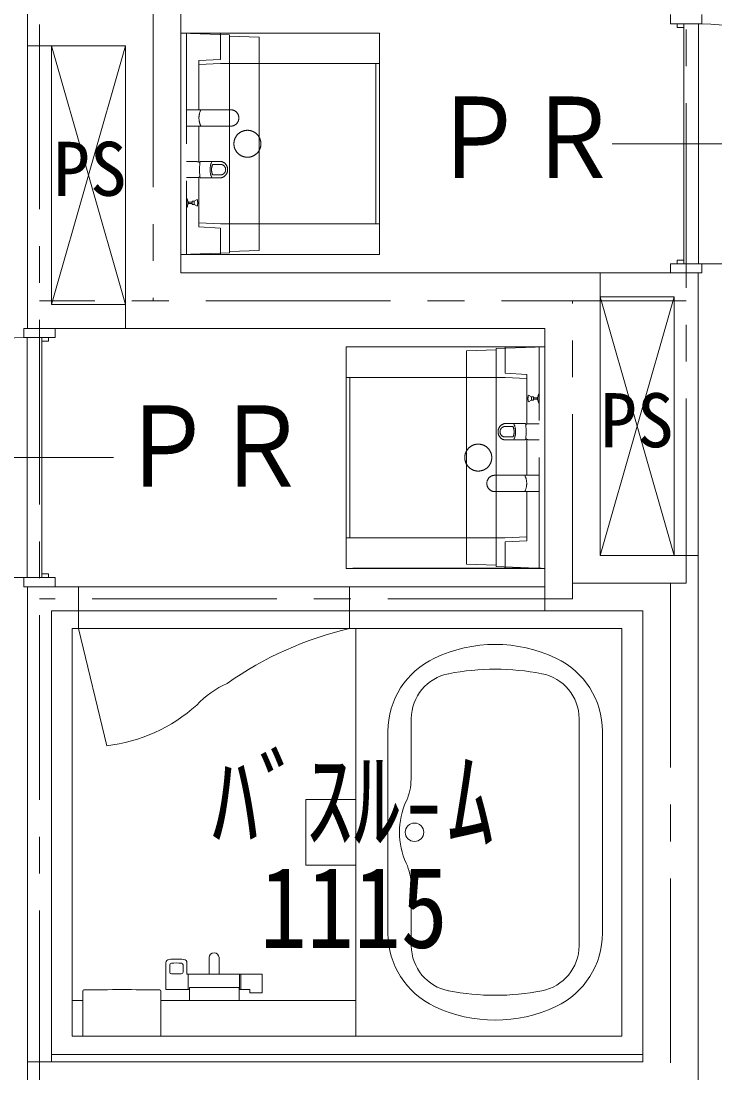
# Model space of a CAD drawing. Units: millimetres at full size; details may follow other scales. Extents: x -443943 to 462275, y -43546 to 79452.
# Drawn here: x -14769 to -12891, y -2591 to 259 of the extents above; entities that cross this region are included whole.
import ezdxf
from ezdxf.enums import TextEntityAlignment as Align

# ---------------------------------------------------------------- set-up
doc = ezdxf.new("R2010")
doc.units = ezdxf.units.MM
doc.header["$LTSCALE"] = 100
doc.linetypes.add('CHAIN1', pattern=[8, 5, -1, 1, -1])
doc.linetypes.add('DASHED3', pattern=[4, 3, -1])
doc.layers.add('0-0_仕上', color=4, linetype='Continuous', lineweight=9)
doc.layers.add('8-8_強調', color=4, linetype='DASHED3', lineweight=9)
doc.styles.add('ＭＳ ゴシック', font='')
doc.styles.get('ＭＳ ゴシック').set_extended_font_data('MS Gothic')

# ---------------------------------------------------------------- blocks, each defined once
blk = doc.blocks.new('洗面化粧台600')
at = {"layer": '8-8_強調', "linetype": 'Continuous'}
for p, q in [((-464, 164.9), (-464, -266.1)), ((-29.6, 154.9), (-464, 154.9)), ((-29.6, 164.9), (-29.6, -266.1)), ((53.2, 164.9), (53.2, -373.1)), ((44.7, -241.1), (41.9, -161.1)), ((-542.2, -241.1), (-546.8, -373.1)), ((48.5, -241.1), (-542.2, -241.1)), ((53.2, -373.1), (48.5, -241.1)), ((53.2, -373.1), (-546.8, -373.1))]:
    blk.add_line(p, q, dxfattribs=at)
at = {"layer": '8-8_強調'}
for p, q in [((-198.9, -239.1), (-198.8, -358.1)), ((-154.8, -239.2), (-154.8, -358.1)), ((-475.1, -266.1), (-546.8, -266.1)), ((-475.1, -266.1), (-472.2, -324.6)), ((-464, -266.1), (-461.2, -324.6)), ((-338.9, -320.2), (-339.1, -263.8)), ((-330.9, -287), (-330.9, -263.4)), ((-302.8, -287), (-302.8, -263.4)), ((-294.8, -320.2), (-294.6, -263.8)), ((-29.6, -266.1), (-32.4, -324.6)), ((-18.6, -266.1), (-21.4, -324.6)), ((-18.6, -266.1), (53.2, -266.1)), ((-337.8, -324.6), (-472.2, -324.6)), ((-411.7, -337.1), (-415.9, -328.9)), ((-411.7, -337.1), (-411.7, -342.6)), ((-402.2, -337.1), (-411.7, -337.1)), ((-402.2, -337.1), (-398, -328.9)), ((-402.2, -337.1), (-402.2, -342.6)), ((-338.4, -330.5), (-338.4, -358.1)), ((-337.9, -324.9), (-335.6, -321.8)), ((-295.8, -324.8), (-298.2, -321.8)), ((-198.8, -324.6), (-295.8, -324.6)), ((-295.2, -358.1), (-295.2, -330.5)), ((-21.4, -324.6), (-154.8, -324.6)), ((52.8, -358.1), (-546.8, -358.1)), ((-419.9, -357.4), (-419.9, -358.1)), ((-411.7, -342.6), (-402.2, -342.6)), ((-403.8, -354.4), (-410.1, -354.4)), ((-408.9, -352.6), (-409.4, -353.1)), ((-409.4, -354.4), (-409.4, -353.1)), ((-408.9, -342.6), (-408.9, -352.6)), ((-404.9, -352.6), (-408.9, -352.6)), ((-404.9, -342.6), (-404.9, -352.6)), ((-404.9, -352.6), (-404.4, -353.1)), ((-404.4, -354.4), (-404.4, -353.1)), ((-393.9, -357.4), (-393.9, -358.1))]:
    blk.add_line(p, q, dxfattribs=at)
at = {"layer": '8-8_強調', "linetype": 'Continuous'}
for points in [[(53.2, 164.9), (-546.8, 164.9), (-546.8, -373.1)], [(-538.4, -241.1), (-535.6, -161.1), (41.9, -161.1)]]:
    blk.add_lwpolyline(points, dxfattribs=at)
at = {"layer": '8-8_強調'}
for points in [[(-335.6, -321.8), (-335.9, -321.7), (-336.1, -321.7), (-336.3, -321.6), (-336.5, -321.5), (-336.7, -321.5), (-336.9, -321.4), (-337.1, -321.4), (-337.3, -321.3), (-337.5, -321.2), (-337.6, -321.2), (-337.8, -321.1), (-337.9, -321.1), (-338.1, -321), (-338.2, -320.9), (-338.3, -320.9), (-338.4, -320.8), (-338.5, -320.7), (-338.6, -320.7), (-338.7, -320.6), (-338.7, -320.5), (-338.8, -320.4), (-338.8, -320.4), (-338.8, -320.3), (-338.8, -320.2), (-338.9, -320.2)], [(-298.2, -321.8), (-298, -321.7), (-297.8, -321.7), (-297.5, -321.6), (-297.3, -321.6), (-297.1, -321.5), (-296.9, -321.5), (-296.7, -321.4), (-296.5, -321.4), (-296.3, -321.3), (-296.2, -321.2), (-296, -321.2), (-295.9, -321.1), (-295.7, -321), (-295.6, -321), (-295.5, -320.9), (-295.4, -320.8), (-295.3, -320.8), (-295.2, -320.7), (-295.1, -320.6), (-295, -320.6), (-295, -320.5), (-294.9, -320.4), (-294.9, -320.4), (-294.9, -320.3), (-294.8, -320.2), (-294.8, -320.2)]]:
    blk.add_lwpolyline(points, dxfattribs=at)
blk.add_circle((-246.8, -193.1), 36.5, dxfattribs=at)
for centre, radius, start, end in [((-177.4, -237.9), 21.5, 88.5031, 169.1032), ((-176.3, -237.9), 21.5, 10.9061, 91.4969), ((-316.8, -269.4), 22.9, 14.1717, 165.8282), ((-316.8, -266.3), 14.4, 11.8195, 168.1805), ((-177.4, -237.9), 21.5, 169.1032, 183.2585), ((-176.3, -237.9), 21.5, 356.4748, 10.9061), ((-316.8, -246.4), 47.9, 244.3498, 295.6502), ((-316.8, -258.2), 32, 244.0097, 295.9903), ((-406.9, -359.6), 32, 90, 106.2441), ((-406.9, -359.6), 32, 73.7559, 90), ((-309.1, -330.5), 29.3, 168.9448, 180.1391), ((-316.8, -126.1), 196.5, 264.4952, 275.4107), ((-324.2, -330.4), 29, 359.8356, 11.1422), ((-176.8, -275.8), 48.4, 244.54, 295.4603), ((-406.9, -382.2), 28, 96.4594, 117.664), ((-406.9, -382.2), 28, 62.336, 83.5406)]:
    blk.add_arc(centre, radius, start, end, dxfattribs=at)

msp = doc.modelspace()

# ---------------------------------------------------------------- linework, layer by layer
at = {"layer": '0-0_仕上', "color": 3, "lineweight": 20}
for p, q in [((-14751.2, 1691.1), (-14751.2, 191.1)), ((-14336.2, 341.1), (-14336.2, -423.9)), ((-14751.2, 191.1), (-14486.2, 191.1)), ((-14486.2, 191.1), (-14486.2, -573.9)), ((-14336.2, -423.9), (-13201.2, -423.9)), ((-13201.2, -1188.9), (-13201.2, -423.9)), ((-13351.2, -573.9), (-14486.2, -573.9)), ((-13351.2, -573.9), (-13351.2, -1338.9)), ((-13201.2, -1188.9), (-12936.2, -1188.9)), ((-12936.2, -2745.9), (-12936.2, -1188.9)), ((-13351.2, -1338.9), (-13086.2, -1338.9)), ((-13086.2, -1338.9), (-13086.2, -2560.9)), ((-13086.2, -2560.9), (-14751.2, -2560.9))]:
    msp.add_line(p, q, dxfattribs=at)
at = {"layer": '0-0_仕上', "linetype": 'CHAIN1'}
for p, q in [((-14411.2, 308.6), (-14411.2, -498.9)), ((-14718.7, -2650.9), (-14718.7, 266.1)), ((-12968.7, -498.9), (-14718.7, -498.9)), ((-13276.2, -1306.4), (-13276.2, -498.9)), ((-13011.2, -1263.9), (-13011.2, -2650.9)), ((-13276.2, -1306.4), (-14718.7, -1306.4))]:
    msp.add_line(p, q, dxfattribs=at)
at = {"layer": '0-0_仕上', "color": 7, "lineweight": 15}
for p, q in [((-13011.2, 251.1), (-13011.2, 276.1)), ((-12926.2, 276.1), (-12926.2, 251.1)), ((-12926.2, 251.1), (-13011.2, 251.1)), ((-12993.2, 241.1), (-12993.2, 251.1)), ((-12975.2, 241.1), (-12993.2, 241.1)), ((-12975.2, 251.1), (-12975.2, 241.1)), ((-13816.3, 226.1), (-14326.3, 226.1)), ((-14751.2, 191.1), (-14751.2, -573.9)), ((-14686.2, 191.1), (-14686.2, -508.9)), ((-13011.2, -398.9), (-13011.2, -423.9)), ((-12926.2, -398.9), (-13011.2, -398.9)), ((-12993.2, -388.9), (-12975.2, -388.9)), ((-12993.2, -398.9), (-12993.2, -388.9)), ((-12975.2, -388.9), (-12975.2, -398.9)), ((-12926.2, -423.9), (-12926.2, -398.9)), ((-13201.2, -423.9), (-12926.2, -423.9)), ((-12936.2, -423.9), (-12936.2, -1188.9)), ((-14486.2, -508.9), (-14686.2, -508.9)), ((-14761.2, -573.9), (-14761.2, -598.9)), ((-14486.2, -573.9), (-14761.2, -573.9)), ((-14676.2, -598.9), (-14676.2, -573.9)), ((-14761.2, -598.9), (-14676.2, -598.9)), ((-14712.2, -598.9), (-14712.2, -608.9)), ((-14712.2, -608.9), (-14694.2, -608.9)), ((-14694.2, -608.9), (-14694.2, -598.9)), ((-13871, -1223.9), (-13361, -1223.9)), ((-14761.2, -1248.9), (-14676.2, -1248.9)), ((-14761.2, -1273.9), (-14761.2, -1248.9)), ((-14712.2, -1238.9), (-14694.2, -1238.9)), ((-14712.2, -1248.9), (-14712.2, -1238.9)), ((-14694.2, -1238.9), (-14694.2, -1248.9)), ((-14676.2, -1248.9), (-14676.2, -1273.9)), ((-13351.2, -1273.9), (-14761.2, -1273.9)), ((-14751.2, -1273.9), (-14751.2, -2770.9)), ((-14686.2, -1338.9), (-13351.2, -1338.9)), ((-14686.2, -2560.9), (-14686.2, -1338.9))]:
    msp.add_line(p, q, dxfattribs=at)
at = {"layer": '0-0_仕上'}
for p, q in [((-12975.2, -398.9), (-12975.2, 251.1)), ((-12935.2, 251.1), (-12935.2, -398.9)), ((-14486.2, -508.9), (-14686.2, 191.1)), ((-14486.2, 191.1), (-14686.2, -508.9)), ((-13169.1, -73.9), (-12713.7, -73.9)), ((-12935.2, -398.9), (-12285.2, -398.9)), ((-13001.2, -1188.9), (-13201.2, -488.9)), ((-13001.2, -488.9), (-13201.2, -1188.9)), ((-14752.2, -598.9), (-14752.2, -1248.9)), ((-14712.2, -1248.9), (-14712.2, -598.9)), ((-14518.2, -923.9), (-14973.7, -923.9)), ((-14752.2, -1248.9), (-15402.2, -1248.9)), ((-14612.9, -1386.9), (-14612.9, -1273.9)), ((-13879.4, -1386.9), (-13879.4, -1273.9)), ((-14630.2, -1386.9), (-14630.2, -2490.9)), ((-13142.2, -1386.9), (-14630.2, -1386.9)), ((-14536.8, -1704.8), (-14612.9, -1386.9)), ((-13862.2, -2490.9), (-13862.2, -1386.9)), ((-13142.2, -2490.9), (-13142.2, -1386.9)), ((-13712.4, -1631.1), (-13713.1, -1795.4)), ((-13258.3, -1631.1), (-13258.3, -2246.7)), ((-13775.9, -2212.5), (-13775.9, -1665.4)), ((-13194.8, -2212.5), (-13194.8, -1665.4)), ((-13997.5, -1849.7), (-13997.5, -2028.2)), ((-13862.2, -1849.7), (-13997.5, -1849.7)), ((-13997.5, -2028.2), (-13862.2, -2028.2)), ((-13712.4, -2246.7), (-13713.1, -2082.5)), ((-14259.6, -2323.1), (-14259.6, -2278.5)), ((-14232.7, -2278.5), (-14232.7, -2323.1)), ((-14376.7, -2364.7), (-14376.7, -2292.9)), ((-14366.2, -2298.2), (-14366.2, -2317.9)), ((-14330.2, -2317.9), (-14330.2, -2298.3)), ((-14319.6, -2292.9), (-14319.6, -2323.1)), ((-14361.4, -2322.7), (-14335, -2322.7)), ((-14319.6, -2323.1), (-14116.1, -2323.1)), ((-14316.7, -2364.5), (-14316.7, -2323.1)), ((-14177.5, -2364.7), (-14177.5, -2323.2)), ((-14173.7, -2323.1), (-14173.7, -2364.7)), ((-14116.1, -2323.1), (-14116.1, -2374.1)), ((-14312.4, -2364.7), (-14376.7, -2364.7)), ((-14312.4, -2359.2), (-14312.4, -2394.9)), ((-14178.5, -2359.2), (-14312.4, -2359.2)), ((-14178.5, -2359.2), (-14178.5, -2394.9)), ((-14149.7, -2364.7), (-14178.5, -2364.7)), ((-14149.7, -2374.1), (-14149.7, -2364.7)), ((-14601.4, -2369), (-14601.2, -2490.9)), ((-14390.1, -2369), (-14390.3, -2490.9)), ((-14116.1, -2374.1), (-14149.7, -2374.1)), ((-14630.2, -2394.9), (-14601.3, -2394.9)), ((-13862.2, -2394.9), (-14390.2, -2394.9)), ((-14630.2, -2490.9), (-13142.2, -2490.9)), ((-14686.2, -2540.9), (-13086.2, -2540.9))]:
    msp.add_line(p, q, dxfattribs=at)
at = {"layer": '0-0_仕上', "linetype": 'CHAIN1'}
msp.add_lwpolyline([(-13276.2, -1263.9), (-12968.7, -1263.9), (-12968.7, 1573.6)], dxfattribs=at)
at = {"layer": '0-0_仕上', "color": 7, "lineweight": 15}
msp.add_lwpolyline([(-13201.2, -488.9), (-13001.2, -488.9), (-13001.2, -1188.9)], dxfattribs=at)
at = {"layer": '0-0_仕上'}
msp.add_circle((-13703.8, -1938.9), 25, dxfattribs=at)
for centre, radius, start, end in [((-12935.2, -398.9), 650, 0, 90), ((-14752.2, -1248.9), 650, 90, 180), ((-13666, -2305.5), 943, 103.0791, 125.2825), ((-13485.4, -1814.1), 384, 64.6848, 115.3152), ((-13555.1, -1666.6), 220.8, 115.3152, 179.6734), ((-13415.6, -1666.6), 220.8, 0.3266, 64.6848), ((-13587.6, -1631.9), 124.8, 100.9604, 179.6321), ((-13485.4, -2159.7), 662.4, 79.0396, 100.9604), ((-13383.1, -1631.9), 124.8, 0.3679, 79.0396), ((-14115.3, -1756), 240.1, 113.4183, 137.8202), ((-14591.1, -1259.9), 448.2, 276.9596, 311.6556), ((-13857.1, -1795), 144, 335.3811, 359.8284), ((-13543, -1938.9), 201.6, 155.3811, 204.6189), ((-13857.1, -2082.9), 144, 0.1716, 24.6189), ((-13555.1, -2211.3), 220.8, 180.3266, 244.6848), ((-13415.6, -2211.3), 220.8, 295.3152, 359.6734), ((-13587.6, -2245.9), 124.8, 180.3679, 259.0396), ((-13383.1, -2245.9), 124.8, 280.9604, 359.6321), ((-14246.2, -2278.5), 13.4, 0, 180), ((-14367.1, -2292.9), 9.6, 95.2596, 180), ((-14348.2, -2498.4), 216, 84.7183, 95.2596), ((-14361.4, -2298.2), 4.8, 93.8952, 180), ((-14348.4, -2488.8), 195.8, 85.9711, 93.8952), ((-14335, -2298.3), 4.8, 0, 85.9711), ((-14329.2, -2292.9), 9.6, 0, 84.7183), ((-14361.4, -2317.9), 4.8, 180, 270), ((-14335, -2317.9), 4.8, 270, 0), ((-14598.5, -2369), 2.88, 91.0139, 179.7796), ((-14495.8, -8173.7), 5808.5, 88.98609, 91.01391), ((-14393, -2369), 2.88, 0.2204, 88.9861), ((-13485.4, -1718.1), 662.4, 259.0396, 280.9604), ((-13485.4, -2063.7), 384, 244.6848, 295.3152)]:
    msp.add_arc(centre, radius, start, end, dxfattribs=at)

# ---------------------------------------------------------------- block references
at = {"layer": '0-0_仕上', "yscale": -1, "rotation": 90}
msp.add_blockref('洗面化粧台600', (-13963, 172.9), dxfattribs=at)
at = {"layer": '0-0_仕上', "xscale": -1, "rotation": 90}
msp.add_blockref('洗面化粧台600', (-13724.3, -1170.8), dxfattribs=at)

# ---------------------------------------------------------------- texts
at = {"layer": '0-0_仕上', "color": 7, "style": 'ＭＳ ゴシック', "width": 0.85}
for s, p in [('ＰＲ', (-13658.7, -232.2)), ('ＰＲ', (-14502.5, -1068.6)), ('ﾊﾞｽﾙ-ﾑ', (-14252.2, -2028.2)), ('1115', (-14122.2, -2318))]:
    msp.add_text(s, height=219.9, dxfattribs=at).set_placement(p, align=Align.BOTTOM_LEFT)
at = {"layer": '0-0_仕上', "style": 'ＭＳ ゴシック'}
for p in [(-14681.8, -258.9), (-13201.3, -940)]:
    msp.add_text('PS', height=146.6, dxfattribs=at).set_placement(p, align=Align.BOTTOM_LEFT)

doc.saveas('drawing.dxf')
